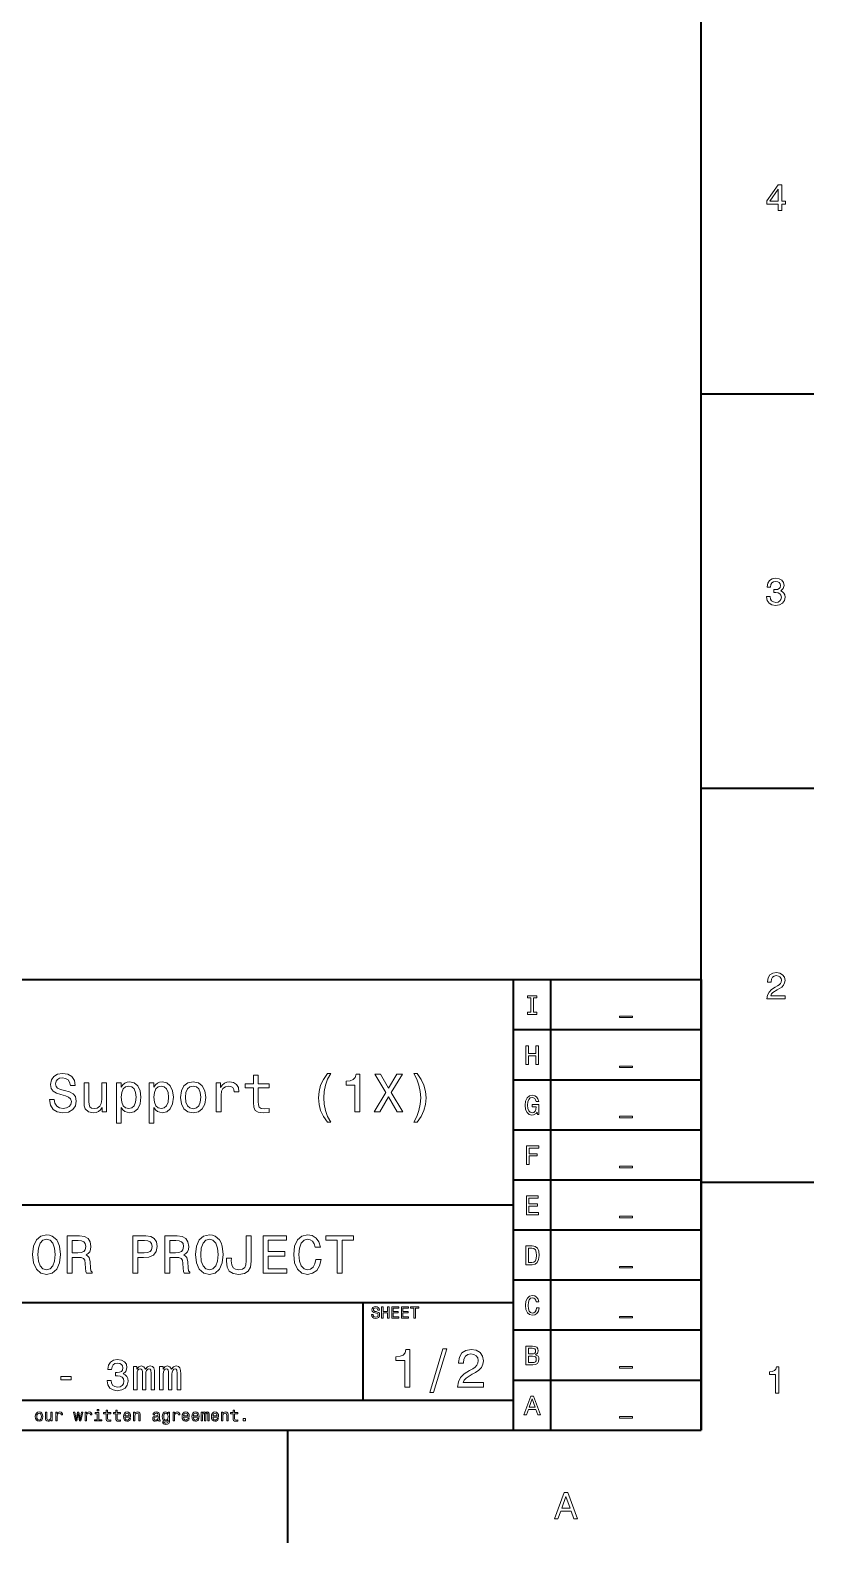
# Model space of a CAD drawing. Extents: x 0 to 1189, y 0 to 841.
# Drawn here: x 1079.7 to 1184, y 5 to 206.4 of the extents above; entities that cross this region are included whole.
import ezdxf

# ---------------------------------------------------------------- set-up
doc = ezdxf.new("R2010")
doc.units = 0

msp = doc.modelspace()

# ---------------------------------------------------------------- linework, layer by layer
at = {"color": 7, "lineweight": 35}
for p, q in [((1169, 20), (1169, 821)), ((979, 80), (1169, 80)), ((1144, 20), (1144, 80)), ((1149, 20), (1149, 80)), ((1169, 80), (1169, 20)), ((1144, 73.333336), (1169, 73.333336)), ((1144, 66.666664), (1169, 66.666664)), ((1144, 60), (1169, 60)), ((1144, 53.333332), (1169, 53.333332)), ((979, 50), (1144, 50)), ((1144, 46.666668), (1169, 46.666668)), ((1144, 40), (1169, 40)), ((979, 37), (1144, 37)), ((1144, 33.333332), (1169, 33.333332)), ((1144, 26.666666), (1169, 26.666666)), ((979, 24), (1144, 24)), ((20, 20), (1169, 20)), ((979, 20), (1169, 20))]:
    msp.add_line(p, q, dxfattribs=at)
at = {"color": 7, "lineweight": 35, "ltscale": 0.375}
for p, q in [((1169, 158), (1184, 158)), ((1169, 105.5), (1184, 105.5)), ((1169, 53), (1184, 53)), ((1113.900024, 20), (1113.900024, 5))]:
    msp.add_line(p, q, dxfattribs=at)
at = {"color": 7, "lineweight": 35, "ltscale": 0.325}
msp.add_line((1124, 24), (1124, 37), dxfattribs=at)
at = {"color": 7, "lineweight": 13}
for points in [[(1179.277344, 182.416794), (1179.731201, 182.416794), (1179.731201, 183.284225), (1180.230469, 183.284225), (1180.230469, 183.687683), (1179.731201, 183.687683), (1179.731201, 185.841141), (1179.272339, 185.841141), (1177.739136, 183.728027), (1177.739136, 183.284225), (1179.277344, 183.284225)], [(1178.16272, 183.687683), (1179.277344, 185.256134), (1179.277344, 183.687683)], [(1177.729004, 131.01622), (1177.729004, 130.980911), (1177.809692, 130.496765), (1178.046753, 130.133652), (1178.419922, 129.901657), (1178.914185, 129.815933), (1179.438721, 129.901657), (1179.832031, 130.123566), (1180.084229, 130.476593), (1180.175049, 130.930481), (1180.134644, 131.228027), (1180.023682, 131.470108), (1179.842163, 131.656708), (1179.600098, 131.792877), (1179.927856, 132.065216), (1180.043945, 132.498932), (1179.968262, 132.892303), (1179.751343, 133.18985), (1179.398315, 133.37645), (1178.914185, 133.442017), (1178.460327, 133.361313), (1178.112305, 133.13942), (1177.885376, 132.786392), (1177.809692, 132.317368), (1177.809692, 132.282074), (1178.258545, 132.282074), (1178.29895, 132.604828), (1178.430054, 132.836823), (1178.641846, 132.978027), (1178.939453, 133.028473), (1179.20166, 132.988113), (1179.393311, 132.882217), (1179.509277, 132.710739), (1179.554688, 132.47876), (1179.509277, 132.231628), (1179.388306, 132.065216), (1179.176514, 131.96434), (1178.889038, 131.934082), (1178.692261, 131.939133), (1178.692261, 131.54071), (1178.939453, 131.550797), (1179.257202, 131.505417), (1179.494141, 131.384369), (1179.635376, 131.187683), (1179.685791, 130.930481), (1179.630371, 130.63797), (1179.484131, 130.421112), (1179.252075, 130.284943), (1178.944458, 130.239563), (1178.626709, 130.289993), (1178.394775, 130.441284), (1178.248535, 130.683365), (1178.192993, 131.01622)], [(1177.769409, 77.416786), (1180.175049, 77.416786), (1180.175049, 77.850502), (1178.273682, 77.850502), (1178.379639, 78.087532), (1178.561157, 78.284218), (1179.120972, 78.642288), (1179.418579, 78.793587), (1179.751343, 79.010445), (1179.988403, 79.262604), (1180.124634, 79.560158), (1180.175049, 79.898056), (1180.089233, 80.321686), (1179.852295, 80.654541), (1179.489136, 80.866356), (1179.020142, 80.942001), (1178.536011, 80.85627), (1178.167847, 80.619232), (1177.930786, 80.240997), (1177.850098, 79.741714), (1177.850098, 79.671112), (1178.309082, 79.671112), (1178.309082, 79.711456), (1178.35437, 80.054398), (1178.490601, 80.306557), (1178.707397, 80.467941), (1178.994873, 80.523415), (1179.287354, 80.472984), (1179.504272, 80.346901), (1179.645508, 80.150215), (1179.695923, 79.903099), (1179.660645, 79.671112), (1179.564819, 79.474426), (1179.403442, 79.302956), (1179.181519, 79.151657), (1178.883911, 78.990273), (1178.389771, 78.677589), (1178.041748, 78.344742), (1177.834961, 77.941284), (1177.769409, 77.431915)], [(1146.334229, 75.659821), (1145.873169, 75.659821), (1145.873169, 75.357224), (1147.126709, 75.357224), (1147.126709, 75.659821), (1146.665649, 75.659821), (1146.665649, 77.554626), (1147.126709, 77.554626), (1147.126709, 77.857224), (1145.873169, 77.857224), (1145.873169, 77.554626), (1146.334229, 77.554626)], [(1158.132568, 75.140724), (1158.132568, 74.938995), (1159.867432, 74.938995), (1159.867432, 75.140724)], [(1145.664185, 68.690559), (1145.999268, 68.690559), (1145.999268, 69.864914), (1147.00061, 69.864914), (1147.00061, 68.690559), (1147.332031, 68.690559), (1147.332031, 71.190559), (1147.00061, 71.190559), (1147.00061, 70.171104), (1145.999268, 70.171104), (1145.999268, 71.190559), (1145.664185, 71.190559)], [(1082.861572, 64.030975), (1082.206055, 64.030975), (1082.350098, 63.267288), (1082.710327, 62.70533), (1083.265137, 62.366714), (1084.014404, 62.244236), (1084.75647, 62.359509), (1085.311157, 62.67651), (1085.664185, 63.17363), (1085.793945, 63.82925), (1085.685791, 64.420029), (1085.383301, 64.801872), (1084.893311, 65.054031), (1084.237671, 65.241356), (1083.675781, 65.378242), (1083.30835, 65.536743), (1083.099365, 65.767288), (1083.034546, 66.127518), (1083.099365, 66.451729), (1083.286743, 66.696686), (1083.574951, 66.862389), (1083.971191, 66.920029), (1084.374634, 66.847984), (1084.69165, 66.653458), (1084.900513, 66.329247), (1085.001465, 65.889771), (1085.656982, 65.889771), (1085.656982, 65.904175), (1085.541748, 66.581413), (1085.203125, 67.085732), (1084.670044, 67.402733), (1083.949585, 67.510803), (1083.301147, 67.402733), (1082.796753, 67.100143), (1082.472534, 66.631844), (1082.3573, 66.026657), (1082.450928, 65.486313), (1082.724731, 65.118874), (1083.156982, 64.873917), (1083.747803, 64.6866), (1084.331421, 64.520889), (1084.770874, 64.362389), (1085.037476, 64.131844), (1085.131104, 63.757202), (1085.044678, 63.375359), (1084.821289, 63.087173), (1084.482666, 62.907059), (1084.043213, 62.849422), (1083.553223, 62.928673), (1083.178589, 63.159222), (1082.940918, 63.533859)], [(1109.381836, 65.579971), (1109.381836, 63.64193), (1109.425049, 63.015129), (1109.626709, 62.582851), (1110.030273, 62.330688), (1110.7146, 62.244236), (1111.463989, 62.280258), (1111.463989, 62.827808), (1110.916382, 62.78458), (1110.419312, 62.842216), (1110.15271, 63.022331), (1110.037476, 63.324928), (1110.015869, 63.75), (1110.015869, 65.579971), (1111.463989, 65.579971), (1111.463989, 66.120316), (1110.015869, 66.120316), (1110.015869, 67.251442), (1109.381836, 67.251442), (1109.381836, 66.120316), (1108.286743, 66.120316), (1108.286743, 65.579971)], [(1119.223267, 60.990631), (1119.677246, 60.990631), (1119.266479, 61.754322), (1118.978394, 62.554031), (1118.798218, 63.396973), (1118.740601, 64.247116), (1118.798218, 65.09726), (1118.978394, 65.932999), (1119.266479, 66.739914), (1119.677246, 67.503601), (1119.223267, 67.503601), (1118.697388, 66.71109), (1118.329956, 65.925789), (1118.11377, 65.104462), (1118.04895, 64.247116), (1118.11377, 63.382565), (1118.329956, 62.568443), (1118.697388, 61.783138)], [(1122.904907, 62.381123), (1123.560425, 62.381123), (1123.560425, 67.417145), (1123.070557, 67.417145), (1122.940918, 66.977661), (1122.681519, 66.682274), (1122.285278, 66.509361), (1121.737671, 66.451729), (1121.737671, 65.940201), (1122.904907, 65.940201)], [(1125.462524, 62.381123), (1126.218994, 62.381123), (1127.364502, 64.405617), (1128.531616, 62.381123), (1129.295288, 62.381123), (1127.731934, 64.953171), (1129.216064, 67.388329), (1128.488403, 67.388329), (1127.386108, 65.536743), (1126.30542, 67.388329), (1125.54895, 67.388329), (1127.025879, 64.945961)], [(1131.190186, 60.990631), (1131.708862, 61.783138), (1132.076294, 62.568443), (1132.29248, 63.382565), (1132.364502, 64.247116), (1132.29248, 65.104462), (1132.076294, 65.925789), (1131.708862, 66.71109), (1131.190186, 67.503601), (1130.736328, 67.503601), (1131.139771, 66.739914), (1131.427856, 65.932999), (1131.60083, 65.09726), (1131.665649, 64.247116), (1131.60083, 63.396973), (1131.427856, 62.554031), (1131.132568, 61.754322), (1130.736328, 60.990631)], [(1158.132568, 68.47406), (1158.132568, 68.272331), (1159.867432, 68.272331), (1159.867432, 68.47406)], [(1089.828491, 66.25), (1089.194458, 66.25), (1089.194458, 64.016571), (1089.122437, 63.497837), (1088.913452, 63.123196), (1088.589355, 62.892651), (1088.164185, 62.820602), (1087.825562, 62.878242), (1087.609497, 63.051151), (1087.486938, 63.346542), (1087.45813, 63.764408), (1087.45813, 66.25), (1086.824219, 66.25), (1086.824219, 63.706772), (1086.845825, 63.195244), (1086.982666, 62.770172), (1087.400513, 62.381123), (1088.070557, 62.244236), (1088.430786, 62.294666), (1088.740601, 62.424351), (1089.007202, 62.647694), (1089.223267, 62.971901), (1089.223267, 62.381123), (1089.828491, 62.381123)], [(1091.781006, 65.652016), (1091.781006, 66.25), (1091.146973, 66.25), (1091.146973, 60.882565), (1091.781006, 60.882565), (1091.781006, 62.971901), (1092.004272, 62.633286), (1092.25647, 62.409943), (1092.890503, 62.244236), (1093.495605, 62.381123), (1093.971191, 62.791786), (1094.281006, 63.440201), (1094.39624, 64.31916), (1094.281006, 65.190918), (1093.971191, 65.839333), (1093.495605, 66.242798), (1092.890503, 66.386887), (1092.544678, 66.343658), (1092.249268, 66.206772), (1091.99707, 65.976227)], [(1092.782349, 62.8134), (1092.3573, 62.907059), (1092.047485, 63.195244), (1091.853027, 63.663544), (1091.788208, 64.31916), (1091.853027, 64.967575), (1092.047485, 65.435875), (1092.3573, 65.716858), (1092.782349, 65.817719), (1093.171387, 65.716858), (1093.481201, 65.428673), (1093.675781, 64.960373), (1093.747803, 64.31916), (1093.675781, 63.67075), (1093.481201, 63.195244), (1093.171387, 62.907059)], [(1096.118164, 65.652016), (1096.118164, 66.25), (1095.484131, 66.25), (1095.484131, 60.882565), (1096.118164, 60.882565), (1096.118164, 62.971901), (1096.341431, 62.633286), (1096.593628, 62.409943), (1097.227661, 62.244236), (1097.832764, 62.381123), (1098.30835, 62.791786), (1098.618164, 63.440201), (1098.733398, 64.31916), (1098.618164, 65.190918), (1098.30835, 65.839333), (1097.832764, 66.242798), (1097.227661, 66.386887), (1096.881836, 66.343658), (1096.586426, 66.206772), (1096.334229, 65.976227)], [(1097.119507, 62.8134), (1096.694458, 62.907059), (1096.384644, 63.195244), (1096.190186, 63.663544), (1096.125366, 64.31916), (1096.190186, 64.967575), (1096.384644, 65.435875), (1096.694458, 65.716858), (1097.119507, 65.817719), (1097.508667, 65.716858), (1097.818359, 65.428673), (1098.012939, 64.960373), (1098.084961, 64.31916), (1098.012939, 63.67075), (1097.818359, 63.195244), (1097.508667, 62.907059)], [(1099.670044, 64.311958), (1099.785278, 63.432995), (1100.116699, 62.78458), (1100.642578, 62.381123), (1101.348633, 62.244236), (1102.047485, 62.381123), (1102.573486, 62.777374), (1102.904907, 63.425793), (1103.027344, 64.311958), (1102.904907, 65.190918), (1102.573486, 65.846542), (1102.047485, 66.242798), (1101.348633, 66.386887), (1100.642578, 66.242798), (1100.116699, 65.839333), (1099.785278, 65.190918)], [(1100.318359, 64.31916), (1100.383301, 64.967575), (1100.584961, 65.435875), (1100.90918, 65.72406), (1101.348633, 65.824928), (1101.781006, 65.72406), (1102.105103, 65.443085), (1102.306885, 64.967575), (1102.378906, 64.31916), (1102.306885, 63.663544), (1102.105103, 63.188038), (1101.781006, 62.899853), (1101.348633, 62.806194), (1100.90918, 62.899853), (1100.584961, 63.188038), (1100.383301, 63.663544)], [(1104.432251, 62.381123), (1105.066284, 62.381123), (1105.066284, 64.592941), (1105.131104, 65.126076), (1105.325562, 65.507927), (1105.642578, 65.738472), (1106.067627, 65.817719), (1106.384644, 65.767288), (1106.622437, 65.623199), (1106.766602, 65.378242), (1106.817017, 65.046829), (1107.45813, 65.046829), (1107.371704, 65.630402), (1107.134033, 66.048271), (1106.737671, 66.30043), (1106.197388, 66.386887), (1105.829956, 66.329247), (1105.512939, 66.185158), (1105.231934, 65.940201), (1105.008667, 65.608788), (1105.008667, 66.25), (1104.432251, 66.25)], [(1147.15918, 62.35891), (1147.220459, 62.023895), (1147.400513, 62.023895), (1147.400513, 63.37476), (1146.489136, 63.37476), (1146.489136, 63.068565), (1147.051147, 63.068565), (1147.051147, 63.046951), (1147.007813, 62.715538), (1146.892578, 62.470581), (1146.716064, 62.315681), (1146.496338, 62.265251), (1146.251343, 62.33009), (1146.060425, 62.524616), (1145.937988, 62.845222), (1145.894775, 63.284702), (1145.934326, 63.720581), (1146.056885, 64.041183), (1146.251343, 64.23571), (1146.514404, 64.304153), (1146.694458, 64.268135), (1146.842163, 64.167267), (1146.950195, 63.997959), (1147.011475, 63.771015), (1147.368042, 63.771015), (1147.274414, 64.116837), (1147.0979, 64.376198), (1146.849365, 64.534698), (1146.536011, 64.592339), (1146.125244, 64.502281), (1145.815552, 64.239311), (1145.617432, 63.825047), (1145.54895, 63.273895), (1145.617432, 62.719139), (1145.815552, 62.304874), (1146.1073, 62.041908), (1146.474731, 61.955452), (1146.680054, 61.984268), (1146.86377, 62.056316), (1147.022217, 62.182396)], [(1158.132568, 61.807396), (1158.132568, 61.605667), (1159.867432, 61.605667), (1159.867432, 61.807396)], [(1145.761475, 55.357231), (1146.096436, 55.357231), (1146.096436, 56.506367), (1147.148315, 56.506367), (1147.148315, 56.805359), (1146.096436, 56.805359), (1146.096436, 57.554638), (1147.389771, 57.554638), (1147.389771, 57.857231), (1145.761475, 57.857231)], [(1158.132568, 55.140732), (1158.132568, 54.939003), (1159.867432, 54.939003), (1159.867432, 55.140732)], [(1145.743408, 48.690563), (1147.328491, 48.690563), (1147.328491, 48.993156), (1146.074829, 48.993156), (1146.074829, 49.839699), (1147.191528, 49.839699), (1147.191528, 50.138691), (1146.074829, 50.138691), (1146.074829, 50.88797), (1147.299683, 50.88797), (1147.299683, 51.190563), (1145.743408, 51.190563)], [(1158.132568, 48.474064), (1158.132568, 48.272335), (1159.867432, 48.272335), (1159.867432, 48.474064)], [(1079.979858, 43.381123), (1080.109497, 42.257202), (1080.484131, 41.428673), (1081.067749, 40.917145), (1081.831421, 40.744236), (1082.587891, 40.917145), (1083.178711, 41.428673), (1083.546143, 42.257202), (1083.682983, 43.381123), (1083.546143, 44.497837), (1083.387695, 44.951729), (1083.178711, 45.326366), (1082.587891, 45.837894), (1082.227661, 45.967579), (1081.831421, 46.018009), (1081.060547, 45.837894), (1080.476929, 45.333572), (1080.109497, 44.505043)], [(1080.671509, 43.381123), (1080.750732, 44.25288), (1080.988525, 44.894089), (1081.355957, 45.283138), (1081.831421, 45.420029), (1082.299805, 45.283138), (1082.667236, 44.886887), (1082.904907, 44.245674), (1082.991333, 43.381123), (1082.904907, 42.509365), (1082.667236, 41.868153), (1082.299805, 41.479107), (1081.831421, 41.349422), (1081.355957, 41.479107), (1080.988525, 41.868153), (1080.750732, 42.502159)], [(1084.562012, 40.881123), (1085.232056, 40.881123), (1085.232056, 42.992073), (1085.916504, 42.992073), (1086.420776, 42.970459), (1086.737793, 42.869595), (1086.910645, 42.631844), (1086.982788, 42.206772), (1087.018799, 41.558357), (1087.062012, 41.133286), (1087.148438, 40.881123), (1087.904907, 40.881123), (1087.904907, 41.018009), (1087.739258, 41.219738), (1087.681641, 41.594379), (1087.631104, 42.401295), (1087.508667, 42.999279), (1087.343018, 43.1866), (1087.083618, 43.323486), (1087.371826, 43.503601), (1087.573486, 43.755764), (1087.703247, 44.072765), (1087.74646, 44.454609), (1087.64563, 45.059795), (1087.357422, 45.513687), (1086.881836, 45.787464), (1086.233521, 45.881123), (1084.562012, 45.881123)], [(1086.046143, 45.26873), (1086.485596, 45.225502), (1086.79541, 45.088615), (1086.98999, 44.836452), (1087.05481, 44.440201), (1086.982788, 44.022331), (1086.788208, 43.770172), (1086.456787, 43.640488), (1086.00293, 43.604465), (1085.232056, 43.604465), (1085.232056, 45.26873)], [(1093.322754, 40.881123), (1093.985596, 40.881123), (1093.985596, 42.992073), (1094.720459, 42.992073), (1095.462524, 43.028095), (1096.053345, 43.280258), (1096.435181, 43.770172), (1096.564941, 44.440201), (1096.463989, 45.059795), (1096.175781, 45.513687), (1095.700317, 45.787464), (1095.05188, 45.881123), (1093.322754, 45.881123)], [(1094.871826, 45.26873), (1095.304077, 45.225502), (1095.621094, 45.088615), (1095.80835, 44.836452), (1095.873291, 44.440201), (1095.801147, 44.022331), (1095.606689, 43.770172), (1095.275269, 43.640488), (1094.821411, 43.604465), (1093.985596, 43.604465), (1093.985596, 45.26873)], [(1097.573486, 40.881123), (1098.24353, 40.881123), (1098.24353, 42.992073), (1098.927979, 42.992073), (1099.432373, 42.970459), (1099.749268, 42.869595), (1099.922241, 42.631844), (1099.994263, 42.206772), (1100.030273, 41.558357), (1100.073486, 41.133286), (1100.160034, 40.881123), (1100.916504, 40.881123), (1100.916504, 41.018009), (1100.750732, 41.219738), (1100.693115, 41.594379), (1100.6427, 42.401295), (1100.520264, 42.999279), (1100.354492, 43.1866), (1100.095093, 43.323486), (1100.383301, 43.503601), (1100.585083, 43.755764), (1100.714722, 44.072765), (1100.757935, 44.454609), (1100.657104, 45.059795), (1100.368896, 45.513687), (1099.893433, 45.787464), (1099.244995, 45.881123), (1097.573486, 45.881123)], [(1099.057617, 45.26873), (1099.497192, 45.225502), (1099.807007, 45.088615), (1100.001465, 44.836452), (1100.066284, 44.440201), (1099.994263, 44.022331), (1099.799805, 43.770172), (1099.468384, 43.640488), (1099.014404, 43.604465), (1098.24353, 43.604465), (1098.24353, 45.26873)], [(1101.665771, 43.381123), (1101.79541, 42.257202), (1102.170044, 41.428673), (1102.753662, 40.917145), (1103.517334, 40.744236), (1104.273804, 40.917145), (1104.864624, 41.428673), (1105.232056, 42.257202), (1105.368896, 43.381123), (1105.232056, 44.497837), (1105.073486, 44.951729), (1104.864624, 45.326366), (1104.273804, 45.837894), (1103.913574, 45.967579), (1103.517334, 46.018009), (1102.74646, 45.837894), (1102.162842, 45.333572), (1101.79541, 44.505043)], [(1102.357422, 43.381123), (1102.436646, 44.25288), (1102.674438, 44.894089), (1103.04187, 45.283138), (1103.517334, 45.420029), (1103.985596, 45.283138), (1104.353027, 44.886887), (1104.59082, 44.245674), (1104.677246, 43.381123), (1104.59082, 42.509365), (1104.353027, 41.868153), (1103.985596, 41.479107), (1103.517334, 41.349422), (1103.04187, 41.479107), (1102.674438, 41.868153), (1102.436646, 42.502159)], [(1108.430908, 42.538181), (1108.380493, 42.005043), (1108.229126, 41.637608), (1107.919312, 41.414265), (1107.443848, 41.349422), (1106.975586, 41.414265), (1106.665771, 41.623196), (1106.485596, 41.990631), (1106.435181, 42.523773), (1106.449585, 42.884003), (1105.801147, 42.884003), (1105.786743, 42.516571), (1105.873291, 41.716858), (1106.168579, 41.162102), (1106.680176, 40.852303), (1107.436646, 40.744236), (1108.185913, 40.852303), (1108.69751, 41.162102), (1108.992798, 41.709652), (1109.086548, 42.509365), (1109.086548, 45.881123), (1108.430908, 45.881123)], [(1110.678711, 40.881123), (1113.848755, 40.881123), (1113.848755, 41.486309), (1111.341553, 41.486309), (1111.341553, 43.179394), (1113.574951, 43.179394), (1113.574951, 43.777374), (1111.341553, 43.777374), (1111.341553, 45.275936), (1113.791138, 45.275936), (1113.791138, 45.881123), (1110.678711, 45.881123)], [(1117.696045, 42.739914), (1117.55188, 42.134724), (1117.314209, 41.70245), (1116.982788, 41.435879), (1116.59375, 41.349422), (1116.125366, 41.479107), (1115.757935, 41.868153), (1115.513062, 42.502159), (1115.433716, 43.381123), (1115.513062, 44.25288), (1115.750732, 44.894089), (1116.118164, 45.283138), (1116.59375, 45.420029), (1116.939575, 45.34798), (1117.234863, 45.146252), (1117.465454, 44.822044), (1117.624023, 44.375359), (1118.30835, 44.375359), (1118.092285, 45.059795), (1117.717651, 45.578529), (1117.206055, 45.902737), (1116.59375, 46.018009), (1115.830078, 45.837894), (1115.24646, 45.333572), (1114.871826, 44.505043), (1114.742065, 43.381123), (1114.871826, 42.257202), (1115.24646, 41.428673), (1115.830078, 40.917145), (1116.59375, 40.744236), (1117.263672, 40.881123), (1117.804077, 41.262966), (1118.185913, 41.889767), (1118.387695, 42.739914)], [(1120.534668, 40.881123), (1121.19751, 40.881123), (1121.19751, 45.275936), (1122.710449, 45.275936), (1122.710449, 45.881123), (1119.014404, 45.881123), (1119.014404, 45.275936), (1120.534668, 45.275936)], [(1146.496338, 44.523895), (1145.664185, 44.523895), (1145.664185, 42.023895), (1146.496338, 42.023895), (1146.889038, 42.103146), (1147.180786, 42.344501), (1147.36084, 42.737152), (1147.425781, 43.273895), (1147.368042, 43.821445), (1147.296021, 44.037582), (1147.19519, 44.210495), (1146.903442, 44.444645), (1146.712524, 44.502281)], [(1146.471069, 44.224903), (1146.744873, 44.170868), (1146.932251, 44.005165), (1147.043945, 43.709774), (1147.079956, 43.273895), (1147.040283, 42.852425), (1146.928589, 42.557037), (1146.737671, 42.380524), (1146.471069, 42.322887), (1145.999268, 42.322887), (1145.999268, 44.224903)], [(1158.132568, 41.807396), (1158.132568, 41.605667), (1159.867432, 41.605667), (1159.867432, 41.807396)], [(1125.309082, 35.413544), (1125.112427, 35.413544), (1125.15564, 35.184437), (1125.263672, 35.01585), (1125.430176, 34.914265), (1125.654907, 34.877522), (1125.877563, 34.912102), (1126.043945, 35.007202), (1126.149902, 35.156338), (1126.188721, 35.353024), (1126.156372, 35.530258), (1126.065552, 35.64481), (1125.918579, 35.720459), (1125.721924, 35.776657), (1125.553345, 35.817722), (1125.443115, 35.865273), (1125.380371, 35.934437), (1125.360962, 36.042507), (1125.380371, 36.139767), (1125.436646, 36.213257), (1125.523071, 36.262966), (1125.641968, 36.280258), (1125.762939, 36.258644), (1125.858032, 36.200287), (1125.920776, 36.103024), (1125.95105, 35.97118), (1126.147705, 35.97118), (1126.147705, 35.975502), (1126.113159, 36.178673), (1126.011475, 36.329971), (1125.851563, 36.425072), (1125.635498, 36.457493), (1125.440918, 36.425072), (1125.289673, 36.334293), (1125.192383, 36.193802), (1125.157837, 36.012245), (1125.185913, 35.850143), (1125.268066, 35.739914), (1125.397705, 35.666424), (1125.574951, 35.610229), (1125.75, 35.560516), (1125.881836, 35.512966), (1125.961792, 35.443802), (1125.989868, 35.331409), (1125.963989, 35.216858), (1125.896973, 35.130402), (1125.79541, 35.076366), (1125.663574, 35.059078), (1125.516602, 35.082851), (1125.404175, 35.152016), (1125.332886, 35.264408)], [(1126.450317, 34.918587), (1126.651245, 34.918587), (1126.651245, 35.623199), (1127.252197, 35.623199), (1127.252197, 34.918587), (1127.45105, 34.918587), (1127.45105, 36.418587), (1127.252197, 36.418587), (1127.252197, 35.806915), (1126.651245, 35.806915), (1126.651245, 36.418587), (1126.450317, 36.418587)], [(1127.79895, 34.918587), (1128.75, 34.918587), (1128.75, 35.100143), (1127.997803, 35.100143), (1127.997803, 35.608067), (1128.667847, 35.608067), (1128.667847, 35.787464), (1127.997803, 35.787464), (1127.997803, 36.23703), (1128.732666, 36.23703), (1128.732666, 36.418587), (1127.79895, 36.418587)], [(1129.100098, 34.918587), (1130.051147, 34.918587), (1130.051147, 35.100143), (1129.29895, 35.100143), (1129.29895, 35.608067), (1129.968994, 35.608067), (1129.968994, 35.787464), (1129.29895, 35.787464), (1129.29895, 36.23703), (1130.033813, 36.23703), (1130.033813, 36.418587), (1129.100098, 36.418587)], [(1130.755737, 34.918587), (1130.95459, 34.918587), (1130.95459, 36.23703), (1131.408447, 36.23703), (1131.408447, 36.418587), (1130.299683, 36.418587), (1130.299683, 36.23703), (1130.755737, 36.23703)], [(1147.083496, 36.286625), (1147.011475, 35.984032), (1146.892578, 35.767895), (1146.726929, 35.634609), (1146.532349, 35.591381), (1146.298218, 35.656223), (1146.114502, 35.850746), (1145.992065, 36.167751), (1145.952393, 36.607231), (1145.992065, 37.04311), (1146.11084, 37.363716), (1146.294556, 37.558239), (1146.532349, 37.626682), (1146.705322, 37.59066), (1146.853027, 37.489796), (1146.968262, 37.327694), (1147.047485, 37.104351), (1147.389771, 37.104351), (1147.281616, 37.446568), (1147.09436, 37.705933), (1146.838501, 37.868038), (1146.532349, 37.925674), (1146.150513, 37.835617), (1145.858765, 37.583454), (1145.671387, 37.169189), (1145.606567, 36.607231), (1145.671387, 36.045273), (1145.858765, 35.631008), (1146.150513, 35.375244), (1146.532349, 35.288788), (1146.867432, 35.357231), (1147.137573, 35.548153), (1147.328491, 35.861553), (1147.429321, 36.286625)], [(1158.132568, 35.140732), (1158.132568, 34.939003), (1159.867432, 34.939003), (1159.867432, 35.140732)], [(1129.533203, 25.700289), (1130.188843, 25.700289), (1130.188843, 30.736313), (1129.698853, 30.736313), (1129.569214, 30.296831), (1129.309814, 30.001442), (1128.913574, 29.828531), (1128.365967, 29.770893), (1128.365967, 29.259367), (1129.533203, 29.259367)], [(1132.876099, 25.03026), (1133.373169, 25.03026), (1135.116699, 30.837177), (1134.612427, 30.837177)], [(1136.579224, 25.700289), (1140.015869, 25.700289), (1140.015869, 26.319885), (1137.299683, 26.319885), (1137.45105, 26.658503), (1137.710449, 26.939482), (1138.510132, 27.45101), (1138.935181, 27.667147), (1139.410645, 27.976946), (1139.749268, 28.337177), (1139.943848, 28.762249), (1140.015869, 29.244957), (1139.893433, 29.850143), (1139.55481, 30.325649), (1139.036011, 30.628242), (1138.365967, 30.736313), (1137.674438, 30.613834), (1137.148438, 30.275217), (1136.809814, 29.734871), (1136.69458, 29.021614), (1136.69458, 28.92075), (1137.35022, 28.92075), (1137.35022, 28.978386), (1137.415039, 29.4683), (1137.609497, 29.828531), (1137.919312, 30.059078), (1138.329956, 30.138329), (1138.747925, 30.066282), (1139.057617, 29.886168), (1139.259399, 29.605188), (1139.331421, 29.252163), (1139.281006, 28.92075), (1139.144165, 28.639771), (1138.913574, 28.394814), (1138.596558, 28.178675), (1138.171509, 27.948128), (1137.465454, 27.501442), (1136.968384, 27.025938), (1136.672974, 26.449568), (1136.579224, 25.721903)], [(1146.950195, 30.041426), (1147.202393, 30.250359), (1147.267212, 30.39085), (1147.288818, 30.563761), (1147.242065, 30.833933), (1147.101563, 31.028458), (1146.874634, 31.147333), (1146.557617, 31.190561), (1145.667847, 31.190561), (1145.667847, 28.690561), (1146.608032, 28.690561), (1146.942993, 28.740993), (1147.191528, 28.888687), (1147.346436, 29.122837), (1147.400513, 29.43984), (1147.368042, 29.652376), (1147.281616, 29.82889), (1147.141113, 29.958572)], [(1146.489136, 30.153097), (1145.999268, 30.153097), (1145.999268, 30.891569), (1146.517944, 30.891569), (1146.712524, 30.869957), (1146.849365, 30.805115), (1146.932251, 30.693443), (1146.96106, 30.527737), (1146.928589, 30.36203), (1146.842163, 30.246758), (1146.694458, 30.174711)], [(1089.89624, 26.616716), (1089.89624, 26.57637), (1089.988403, 26.023056), (1090.259399, 25.60807), (1090.685913, 25.342941), (1091.250732, 25.244957), (1091.850098, 25.342941), (1092.299683, 25.596542), (1092.587891, 26), (1092.69165, 26.518732), (1092.645508, 26.858791), (1092.518677, 27.135448), (1092.311279, 27.348703), (1092.034546, 27.504324), (1092.40918, 27.815563), (1092.541748, 28.311239), (1092.455322, 28.760807), (1092.20752, 29.100864), (1091.803955, 29.314121), (1091.250732, 29.38905), (1090.731934, 29.296831), (1090.334229, 29.043228), (1090.074951, 28.639771), (1089.988403, 28.103746), (1089.988403, 28.063402), (1090.501465, 28.063402), (1090.547485, 28.432278), (1090.697388, 28.697407), (1090.939453, 28.858791), (1091.279541, 28.916428), (1091.579224, 28.870317), (1091.798218, 28.749281), (1091.930786, 28.553314), (1091.982666, 28.288185), (1091.930786, 28.005764), (1091.79248, 27.815563), (1091.550415, 27.700289), (1091.221924, 27.665707), (1090.99707, 27.671471), (1090.99707, 27.216139), (1091.279541, 27.227667), (1091.642578, 27.175793), (1091.913574, 27.037464), (1092.074951, 26.812681), (1092.132568, 26.518732), (1092.069092, 26.184439), (1091.901978, 25.9366), (1091.636841, 25.780981), (1091.285278, 25.729107), (1090.922119, 25.786745), (1090.656982, 25.959656), (1090.489868, 26.236313), (1090.426514, 26.616716)], [(1093.423584, 25.360231), (1093.890503, 25.360231), (1093.890503, 27.429396), (1093.919312, 27.740635), (1094.005737, 27.965418), (1094.138306, 28.097984), (1094.311279, 28.149857), (1094.449585, 28.103746), (1094.541748, 27.988474), (1094.587891, 27.792507), (1094.605225, 27.533142), (1094.605225, 25.360231), (1095.043213, 25.360231), (1095.043213, 27.429396), (1095.072021, 27.734871), (1095.158447, 27.959656), (1095.296875, 28.097984), (1095.469727, 28.149857), (1095.608032, 28.103746), (1095.700317, 27.988474), (1095.757935, 27.533142), (1095.757935, 25.360231), (1096.224731, 25.360231), (1096.224731, 27.49856), (1096.195923, 27.942364), (1096.10376, 28.282421), (1095.919312, 28.489914), (1095.619629, 28.564842), (1095.267944, 28.449568), (1094.99707, 28.115274), (1094.783813, 28.443806), (1094.426514, 28.564842), (1094.098022, 28.449568), (1093.873169, 28.126802), (1093.873169, 28.455332), (1093.423584, 28.455332)], [(1096.893311, 25.360231), (1097.360229, 25.360231), (1097.360229, 27.429396), (1097.389038, 27.740635), (1097.475464, 27.965418), (1097.608032, 28.097984), (1097.781006, 28.149857), (1097.919312, 28.103746), (1098.011475, 27.988474), (1098.057617, 27.792507), (1098.074951, 27.533142), (1098.074951, 25.360231), (1098.512939, 25.360231), (1098.512939, 27.429396), (1098.541748, 27.734871), (1098.628174, 27.959656), (1098.766602, 28.097984), (1098.939453, 28.149857), (1099.077759, 28.103746), (1099.170044, 27.988474), (1099.227661, 27.533142), (1099.227661, 25.360231), (1099.694458, 25.360231), (1099.694458, 27.49856), (1099.665649, 27.942364), (1099.573486, 28.282421), (1099.389038, 28.489914), (1099.089355, 28.564842), (1098.737793, 28.449568), (1098.466797, 28.115274), (1098.25354, 28.443806), (1097.89624, 28.564842), (1097.567749, 28.449568), (1097.342896, 28.126802), (1097.342896, 28.455332), (1096.893311, 28.455332)], [(1146.568359, 28.989553), (1145.999268, 28.989553), (1145.999268, 29.850504), (1146.536011, 29.850504), (1146.762939, 29.825287), (1146.925049, 29.74964), (1147.022217, 29.619957), (1147.054688, 29.432636), (1147.022217, 29.234509), (1146.932251, 29.097622), (1146.780884, 29.014769)], [(1158.132568, 28.474064), (1158.132568, 28.272335), (1159.867432, 28.272335), (1159.867432, 28.474064)], [(1178.90918, 24.916786), (1179.368042, 24.916786), (1179.368042, 28.442001), (1179.025146, 28.442001), (1178.934326, 28.134365), (1178.752808, 27.927593), (1178.475464, 27.806557), (1178.092163, 27.766211), (1178.092163, 27.40814), (1178.90918, 27.40814)], [(1083.711792, 26.680117), (1085.106567, 26.680117), (1085.106567, 27.135448), (1083.711792, 27.135448)], [(1145.404785, 22.023895), (1145.736206, 22.023895), (1145.999268, 22.758766), (1146.99707, 22.758766), (1147.26001, 22.023895), (1147.598633, 22.023895), (1146.683716, 24.527498), (1146.316284, 24.527498)], [(1080.335815, 21.793587), (1080.370361, 21.529898), (1080.469727, 21.335373), (1080.627563, 21.214336), (1080.839355, 21.173269), (1081.049072, 21.214336), (1081.206787, 21.333212), (1081.306274, 21.527737), (1081.343018, 21.793587), (1081.306274, 22.057276), (1081.206787, 22.253962), (1081.049072, 22.372837), (1080.839355, 22.416065), (1080.627563, 22.372837), (1080.469727, 22.251801), (1080.370361, 22.057276)], [(1080.530273, 21.795748), (1080.549805, 21.990273), (1080.610229, 22.130762), (1080.70752, 22.217218), (1080.839355, 22.247478), (1080.968994, 22.217218), (1081.066284, 22.132925), (1081.126831, 21.990273), (1081.148438, 21.795748), (1081.126831, 21.599062), (1081.066284, 21.456411), (1080.968994, 21.369955), (1080.839355, 21.341858), (1080.70752, 21.369955), (1080.610229, 21.456411), (1080.549805, 21.599062)], [(1082.587891, 22.375), (1082.397705, 22.375), (1082.397705, 21.704971), (1082.376099, 21.549351), (1082.313477, 21.436958), (1082.216187, 21.367794), (1082.088623, 21.34618), (1081.987061, 21.363472), (1081.922241, 21.415344), (1081.885498, 21.503962), (1081.876831, 21.629322), (1081.876831, 22.375), (1081.686646, 22.375), (1081.686646, 21.61203), (1081.693115, 21.458572), (1081.734131, 21.331051), (1081.859497, 21.214336), (1082.060547, 21.173269), (1082.168579, 21.1884), (1082.261597, 21.227304), (1082.341553, 21.294308), (1082.406372, 21.391569), (1082.406372, 21.214336), (1082.587891, 21.214336)], [(1083.065552, 21.214336), (1083.255859, 21.214336), (1083.255859, 21.877882), (1083.275269, 22.037823), (1083.333618, 22.152376), (1083.428711, 22.22154), (1083.556274, 22.245316), (1083.651367, 22.230186), (1083.722656, 22.186958), (1083.765869, 22.113472), (1083.781006, 22.014048), (1083.973389, 22.014048), (1083.94751, 22.189121), (1083.876099, 22.31448), (1083.757202, 22.390129), (1083.595093, 22.416065), (1083.484863, 22.398775), (1083.389771, 22.355547), (1083.305542, 22.282061), (1083.238525, 22.182636), (1083.238525, 22.375), (1083.065552, 22.375)], [(1085.871094, 21.214336), (1086.043945, 22.199926), (1086.216919, 21.214336), (1086.398438, 21.214336), (1086.683716, 22.375), (1086.5, 22.375), (1086.307739, 21.389408), (1086.136963, 22.375), (1085.948853, 22.375), (1085.778198, 21.389408), (1085.585815, 22.375), (1085.404175, 22.375), (1085.689575, 21.214336)], [(1086.969116, 21.214336), (1087.159302, 21.214336), (1087.159302, 21.877882), (1087.178711, 22.037823), (1087.237061, 22.152376), (1087.332153, 22.22154), (1087.459717, 22.245316), (1087.55481, 22.230186), (1087.626099, 22.186958), (1087.669312, 22.113472), (1087.684448, 22.014048), (1087.876831, 22.014048), (1087.850952, 22.189121), (1087.779541, 22.31448), (1087.660767, 22.390129), (1087.498657, 22.416065), (1087.388428, 22.398775), (1087.293213, 22.355547), (1087.208984, 22.282061), (1087.141968, 22.182636), (1087.141968, 22.375), (1086.969116, 22.375)], [(1088.780273, 21.374279), (1088.780273, 22.336094), (1088.29187, 22.336094), (1088.29187, 22.17399), (1088.590088, 22.17399), (1088.590088, 21.374279), (1088.20105, 21.374279), (1088.20105, 21.214336), (1089.173706, 21.214336), (1089.173706, 21.374279)], [(1088.786743, 22.766211), (1088.585815, 22.766211), (1088.585815, 22.550072), (1088.786743, 22.550072)], [(1089.755127, 22.17399), (1089.755127, 21.592579), (1089.768066, 21.404537), (1089.828613, 21.274855), (1089.949585, 21.199207), (1090.154907, 21.173269), (1090.379761, 21.184076), (1090.379761, 21.348343), (1090.215454, 21.335373), (1090.066284, 21.352665), (1089.986328, 21.4067), (1089.951782, 21.497478), (1089.945313, 21.625), (1089.945313, 22.17399), (1090.379761, 22.17399), (1090.379761, 22.336094), (1089.945313, 22.336094), (1089.945313, 22.675432), (1089.755127, 22.675432), (1089.755127, 22.336094), (1089.426514, 22.336094), (1089.426514, 22.17399)], [(1091.056274, 22.17399), (1091.056274, 21.592579), (1091.069214, 21.404537), (1091.129761, 21.274855), (1091.250732, 21.199207), (1091.456055, 21.173269), (1091.680908, 21.184076), (1091.680908, 21.348343), (1091.516602, 21.335373), (1091.367432, 21.352665), (1091.287476, 21.4067), (1091.25293, 21.497478), (1091.24646, 21.625), (1091.24646, 22.17399), (1091.680908, 22.17399), (1091.680908, 22.336094), (1091.24646, 22.336094), (1091.24646, 22.675432), (1091.056274, 22.675432), (1091.056274, 22.336094), (1090.727783, 22.336094), (1090.727783, 22.17399)], [(1092.268799, 21.739553), (1093.029541, 21.739553), (1093.031738, 21.828169), (1092.997192, 22.076729), (1092.9021, 22.262608), (1092.750732, 22.375), (1092.549805, 22.416065), (1092.353027, 22.372837), (1092.201782, 22.251801), (1092.104492, 22.055115), (1092.069946, 21.795748), (1092.102417, 21.529898), (1092.199585, 21.335373), (1092.348755, 21.214336), (1092.543335, 21.173269), (1092.711914, 21.201368), (1092.85022, 21.274855), (1092.951782, 21.391569), (1093.010132, 21.54719), (1092.822144, 21.54719), (1092.783203, 21.460733), (1092.727051, 21.395893), (1092.567017, 21.344019), (1092.443848, 21.367794), (1092.350952, 21.443443), (1092.290405, 21.566643), (1092.268799, 21.733068)], [(1092.268799, 21.899494), (1092.292603, 22.04863), (1092.350952, 22.158861), (1092.439575, 22.225864), (1092.556274, 22.24964), (1092.670776, 22.225864), (1092.759399, 22.158861), (1092.813477, 22.04863), (1092.832886, 21.899494)], [(1093.403564, 21.214336), (1093.59375, 21.214336), (1093.59375, 21.884365), (1093.613159, 22.037823), (1093.675903, 22.150215), (1093.773071, 22.219379), (1093.902832, 22.245316), (1094.006592, 22.223701), (1094.071411, 22.165344), (1094.10376, 22.068083), (1094.114624, 21.9384), (1094.114624, 21.214336), (1094.30481, 21.214336), (1094.30481, 21.977304), (1094.296143, 22.130762), (1094.257324, 22.258286), (1094.129761, 22.375), (1093.930908, 22.416065), (1093.820679, 22.400936), (1093.727783, 22.359869), (1093.647705, 22.290705), (1093.585083, 22.197765), (1093.585083, 22.375), (1093.403564, 22.375)], [(1096.695313, 21.365633), (1096.695313, 21.35915), (1096.706055, 21.285662), (1096.738525, 21.233789), (1096.874756, 21.192722), (1096.980591, 21.210014), (1096.980591, 21.356987), (1096.935181, 21.350504), (1096.874756, 21.378601), (1096.863892, 21.465057), (1096.863892, 22.065922), (1096.838013, 22.219379), (1096.762329, 22.32745), (1096.630493, 22.39229), (1096.44458, 22.416065), (1096.263062, 22.390129), (1096.129028, 22.316643), (1096.044678, 22.202089), (1096.016602, 22.050793), (1096.016602, 22.037823), (1096.187378, 22.037823), (1096.202515, 22.128601), (1096.25, 22.193443), (1096.327881, 22.232347), (1096.43811, 22.247478), (1096.544067, 22.236671), (1096.619629, 22.20425), (1096.665039, 22.148054), (1096.680176, 22.070244), (1096.671509, 21.979465), (1096.636963, 21.934076), (1096.550537, 21.912464), (1096.388428, 21.895172), (1096.202515, 21.856268), (1096.070679, 21.787104), (1095.99292, 21.679033), (1095.969116, 21.519091), (1095.990723, 21.37644), (1096.057739, 21.270533), (1096.165771, 21.203529), (1096.314941, 21.179754), (1096.515869, 21.225143)], [(1098.210449, 21.266209), (1098.210449, 22.375), (1098.028931, 22.375), (1098.028931, 22.186958), (1097.879761, 22.357708), (1097.78894, 22.400936), (1097.687378, 22.416065), (1097.503662, 22.372837), (1097.360962, 22.251801), (1097.268066, 22.057276), (1097.235596, 21.795748), (1097.268066, 21.532061), (1097.360962, 21.337536), (1097.503662, 21.214336), (1097.687378, 21.173269), (1097.791138, 21.1884), (1097.877563, 21.227304), (1098.028931, 21.391569), (1098.028931, 21.227304), (1098.011597, 21.097622), (1097.963989, 21.004683), (1097.873291, 20.950647), (1097.737061, 20.931194), (1097.618164, 20.944164), (1097.533936, 20.976583), (1097.484253, 21.03278), (1097.469116, 21.108429), (1097.2854, 21.108429), (1097.2854, 21.099783), (1097.313477, 20.961454), (1097.399902, 20.857708), (1097.538208, 20.790705), (1097.726318, 20.76693), (1097.95105, 20.799351), (1098.10022, 20.890129), (1098.184448, 21.047911)], [(1097.432373, 21.795748), (1097.451782, 21.988111), (1097.510132, 22.130762), (1097.600952, 22.215057), (1097.721924, 22.245316), (1097.849487, 22.215057), (1097.94458, 22.130762), (1098.00293, 21.988111), (1098.024536, 21.795748), (1098.00293, 21.599062), (1097.94458, 21.458572), (1097.849487, 21.372118), (1097.721924, 21.344019), (1097.600952, 21.372118), (1097.510132, 21.458572), (1097.451782, 21.601225)], [(1098.679443, 21.214336), (1098.869629, 21.214336), (1098.869629, 21.877882), (1098.88916, 22.037823), (1098.94751, 22.152376), (1099.042603, 22.22154), (1099.170044, 22.245316), (1099.265137, 22.230186), (1099.336548, 22.186958), (1099.379761, 22.113472), (1099.394897, 22.014048), (1099.58728, 22.014048), (1099.561279, 22.189121), (1099.48999, 22.31448), (1099.371094, 22.390129), (1099.208984, 22.416065), (1099.098755, 22.398775), (1099.003662, 22.355547), (1098.919434, 22.282061), (1098.852417, 22.182636), (1098.852417, 22.375), (1098.679443, 22.375)], [(1100.075684, 21.739553), (1100.836548, 21.739553), (1100.838745, 21.828169), (1100.804077, 22.076729), (1100.708984, 22.262608), (1100.557739, 22.375), (1100.356689, 22.416065), (1100.160034, 22.372837), (1100.008667, 22.251801), (1099.911499, 22.055115), (1099.876831, 21.795748), (1099.909302, 21.529898), (1100.006592, 21.335373), (1100.15564, 21.214336), (1100.35022, 21.173269), (1100.518799, 21.201368), (1100.657104, 21.274855), (1100.758667, 21.391569), (1100.817139, 21.54719), (1100.629028, 21.54719), (1100.590088, 21.460733), (1100.533936, 21.395893), (1100.374023, 21.344019), (1100.250732, 21.367794), (1100.157837, 21.443443), (1100.09729, 21.566643), (1100.075684, 21.733068)], [(1100.075684, 21.899494), (1100.099487, 22.04863), (1100.157837, 22.158861), (1100.24646, 22.225864), (1100.363159, 22.24964), (1100.477783, 22.225864), (1100.566406, 22.158861), (1100.620361, 22.04863), (1100.639893, 21.899494)], [(1101.376831, 21.739553), (1102.137695, 21.739553), (1102.139893, 21.828169), (1102.105225, 22.076729), (1102.010132, 22.262608), (1101.858887, 22.375), (1101.657837, 22.416065), (1101.461182, 22.372837), (1101.309814, 22.251801), (1101.212646, 22.055115), (1101.177979, 21.795748), (1101.210449, 21.529898), (1101.307739, 21.335373), (1101.456787, 21.214336), (1101.651367, 21.173269), (1101.819946, 21.201368), (1101.958252, 21.274855), (1102.059814, 21.391569), (1102.118286, 21.54719), (1101.930176, 21.54719), (1101.891235, 21.460733), (1101.835083, 21.395893), (1101.675171, 21.344019), (1101.552002, 21.367794), (1101.458984, 21.443443), (1101.398438, 21.566643), (1101.376831, 21.733068)], [(1101.376831, 21.899494), (1101.400635, 22.04863), (1101.458984, 22.158861), (1101.547607, 22.225864), (1101.664307, 22.24964), (1101.778931, 22.225864), (1101.867554, 22.158861), (1101.921509, 22.04863), (1101.94104, 21.899494)], [(1102.435913, 21.214336), (1102.611084, 21.214336), (1102.611084, 21.990273), (1102.621826, 22.106987), (1102.654297, 22.191282), (1102.703979, 22.240993), (1102.768799, 22.260447), (1102.820679, 22.243155), (1102.855225, 22.199926), (1102.872559, 22.12644), (1102.879028, 22.029179), (1102.879028, 21.214336), (1103.043335, 21.214336), (1103.043335, 21.990273), (1103.054077, 22.104826), (1103.086548, 22.189121), (1103.138428, 22.240993), (1103.203247, 22.260447), (1103.255127, 22.243155), (1103.289673, 22.199926), (1103.311279, 22.029179), (1103.311279, 21.214336), (1103.486328, 21.214336), (1103.486328, 22.016211), (1103.475586, 22.182636), (1103.44104, 22.310158), (1103.371826, 22.387968), (1103.259399, 22.416065), (1103.127563, 22.372837), (1103.026001, 22.247478), (1102.946045, 22.370676), (1102.812012, 22.416065), (1102.688843, 22.372837), (1102.604492, 22.251801), (1102.604492, 22.375), (1102.435913, 22.375)], [(1103.979248, 21.739553), (1104.73999, 21.739553), (1104.742188, 21.828169), (1104.70752, 22.076729), (1104.612427, 22.262608), (1104.461182, 22.375), (1104.260132, 22.416065), (1104.063477, 22.372837), (1103.912231, 22.251801), (1103.814941, 22.055115), (1103.780273, 21.795748), (1103.812744, 21.529898), (1103.910034, 21.335373), (1104.059204, 21.214336), (1104.253662, 21.173269), (1104.422241, 21.201368), (1104.560547, 21.274855), (1104.662231, 21.391569), (1104.720581, 21.54719), (1104.532471, 21.54719), (1104.493652, 21.460733), (1104.437378, 21.395893), (1104.277466, 21.344019), (1104.154297, 21.367794), (1104.061279, 21.443443), (1104.000854, 21.566643), (1103.979248, 21.733068)], [(1103.979248, 21.899494), (1104.00293, 22.04863), (1104.061279, 22.158861), (1104.149902, 22.225864), (1104.266602, 22.24964), (1104.381226, 22.225864), (1104.469849, 22.158861), (1104.523804, 22.04863), (1104.543335, 21.899494)], [(1105.113892, 21.214336), (1105.304077, 21.214336), (1105.304077, 21.884365), (1105.323608, 22.037823), (1105.38623, 22.150215), (1105.483521, 22.219379), (1105.613159, 22.245316), (1105.716919, 22.223701), (1105.781738, 22.165344), (1105.814209, 22.068083), (1105.824951, 21.9384), (1105.824951, 21.214336), (1106.015259, 21.214336), (1106.015259, 21.977304), (1106.006592, 22.130762), (1105.967651, 22.258286), (1105.840088, 22.375), (1105.641235, 22.416065), (1105.531006, 22.400936), (1105.43811, 22.359869), (1105.358154, 22.290705), (1105.29541, 22.197765), (1105.29541, 22.375), (1105.113892, 22.375)], [(1106.670166, 22.17399), (1106.670166, 21.592579), (1106.683105, 21.404537), (1106.743652, 21.274855), (1106.864624, 21.199207), (1107.069946, 21.173269), (1107.2948, 21.184076), (1107.2948, 21.348343), (1107.130493, 21.335373), (1106.981323, 21.352665), (1106.901367, 21.4067), (1106.866821, 21.497478), (1106.860352, 21.625), (1106.860352, 22.17399), (1107.2948, 22.17399), (1107.2948, 22.336094), (1106.860352, 22.336094), (1106.860352, 22.675432), (1106.670166, 22.675432), (1106.670166, 22.336094), (1106.341553, 22.336094), (1106.341553, 22.17399)], [(1146.114502, 23.064962), (1146.5, 24.167267), (1146.885376, 23.064962)], [(1096.673706, 21.620676), (1096.647705, 21.508284), (1096.578613, 21.421829), (1096.474854, 21.365633), (1096.34729, 21.34618), (1096.265137, 21.356987), (1096.206787, 21.391569), (1096.170044, 21.452089), (1096.159302, 21.536383), (1096.167969, 21.61203), (1096.202515, 21.666065), (1096.34082, 21.726583), (1096.515869, 21.752522), (1096.673706, 21.804394)], [(1108.014526, 21.214336), (1108.312744, 21.214336), (1108.312744, 21.536383), (1108.014526, 21.536383)], [(1158.132568, 21.807398), (1158.132568, 21.605669), (1159.867432, 21.605669), (1159.867432, 21.807398)], [(1149.466797, 8.166786), (1149.930786, 8.166786), (1150.29895, 9.195604), (1151.695923, 9.195604), (1152.064087, 8.166786), (1152.538086, 8.166786), (1151.257202, 11.671829), (1150.742798, 11.671829)], [(1150.460327, 9.624279), (1151, 11.167507), (1151.539551, 9.624279)]]:
    msp.add_lwpolyline(points, close=True, dxfattribs=at)

doc.saveas('drawing.dxf')
